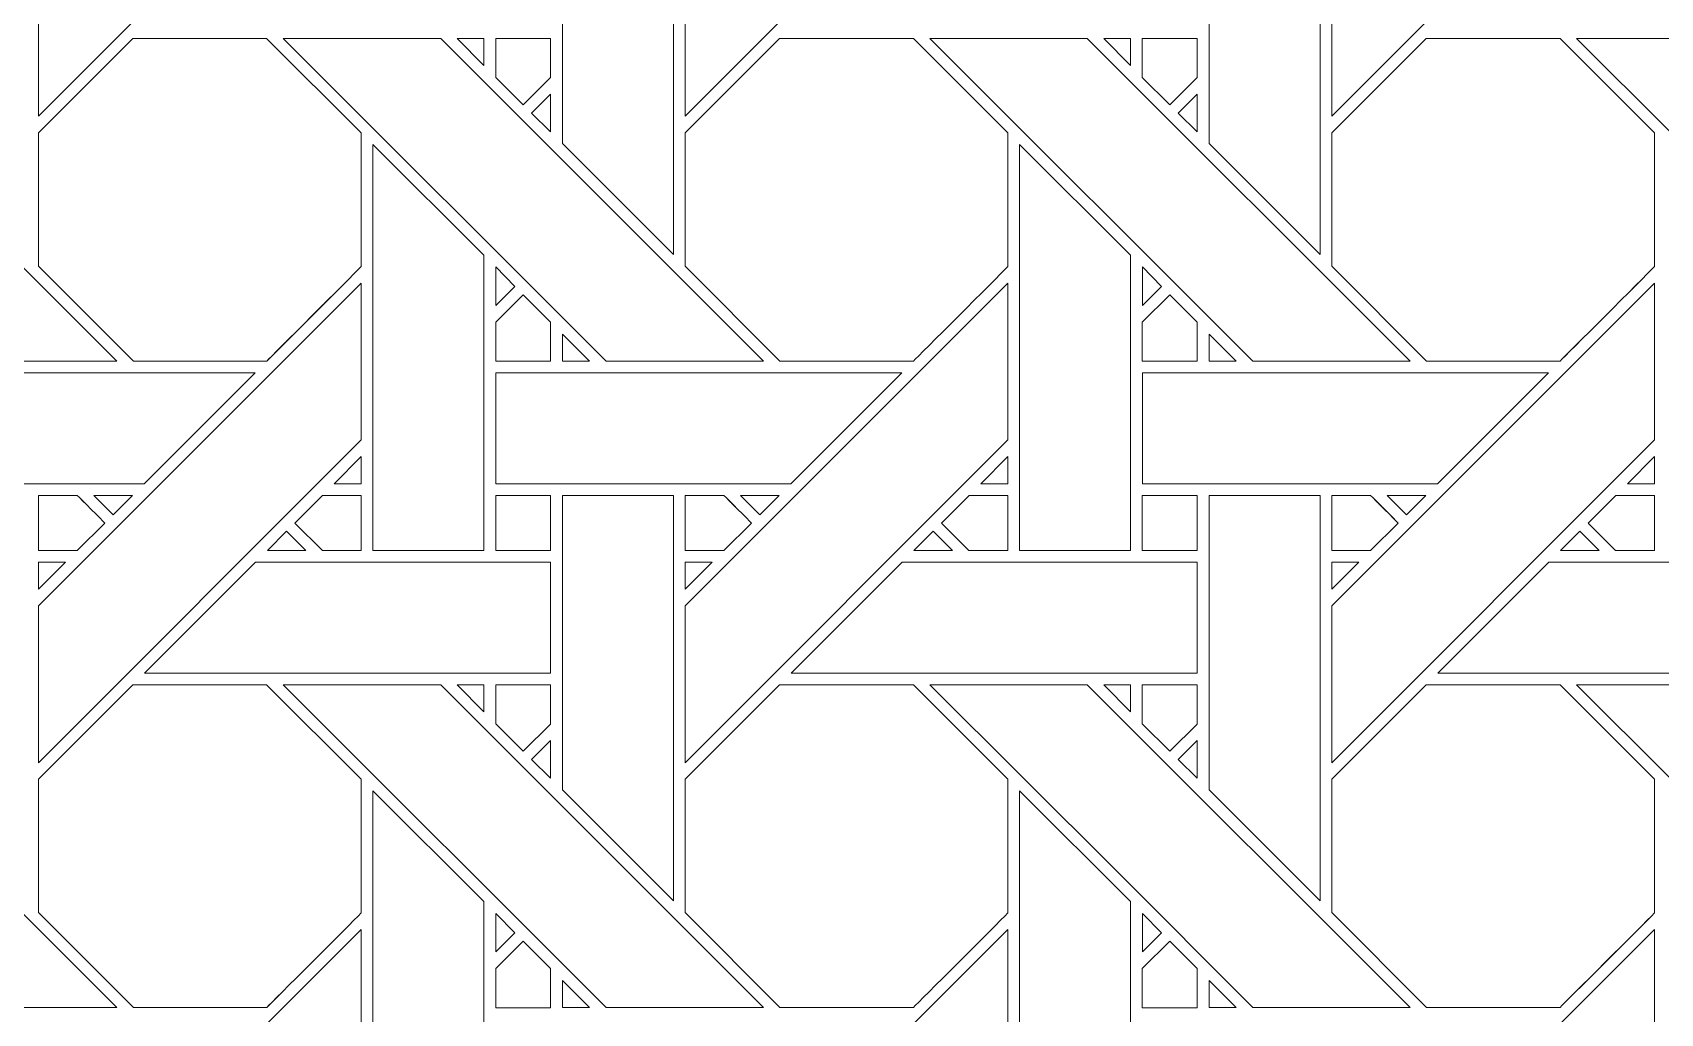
# Model space of a CAD drawing. Header units: inches. Extents: x 2.4 to 22.4, y -0.9 to 19.1.
# Drawn here: x 7.868 to 10.256, y 2.683 to 4.122 of the extents above; entities that cross this region are included whole.
import ezdxf

# ---------------------------------------------------------------- set-up
doc = ezdxf.new("R2010")
doc.units = ezdxf.units.IN
doc.header["$MEASUREMENT"] = 0
doc.layers.add('Design', color=7, linetype='Continuous', lineweight=0)

msp = doc.modelspace()

# ---------------------------------------------------------------- linework, layer by layer
at = {"layer": 'Design'}
for points, knots in [([(2.3829, 19.0948), (2.3829, 19.0948), (2.3829, -0.9052), (2.3829, -0.9052), (2.3829, -0.9052), (22.3829, -0.9052), (22.3829, -0.9052), (22.3829, -0.9052), (22.3829, 19.0948), (22.3829, 19.0948), (22.3829, 19.0948), (2.3829, 19.0948), (2.3829, 19.0948)], [0, 0, 0, 0, 1, 1, 1, 2, 2, 2, 3, 3, 3, 4, 4, 4, 4]), ([(3.3653, 18.1123), (3.3653, 18.1123), (3.3653, 0.0772), (3.3653, 0.0772), (3.3653, 0.0772), (21.4004, 0.0772), (21.4004, 0.0772), (21.4004, 0.0772), (21.4004, 18.1123), (21.4004, 18.1123), (21.4004, 18.1123), (3.3653, 18.1123), (3.3653, 18.1123)], [0, 0, 0, 0, 1, 1, 1, 2, 2, 2, 3, 3, 3, 4, 4, 4, 4]), ([(7.8768, 4.2294), (7.8768, 4.2294), (8.3504, 4.703), (8.3504, 4.703), (8.3504, 4.703), (8.3504, 4.473), (8.3504, 4.473), (8.3504, 4.473), (7.8768, 3.9994), (7.8768, 3.9994), (7.8768, 3.9994), (7.8768, 4.2294), (7.8768, 4.2294)], [0, 0, 0, 0, 1, 1, 1, 2, 2, 2, 3, 3, 3, 4, 4, 4, 4]), ([(8.8255, 4.2294), (8.8255, 4.2294), (9.2992, 4.703), (9.2992, 4.703), (9.2992, 4.703), (9.2992, 4.473), (9.2992, 4.473), (9.2992, 4.473), (8.8255, 3.9994), (8.8255, 3.9994), (8.8255, 3.9994), (8.8255, 4.2294), (8.8255, 4.2294)], [0, 0, 0, 0, 1, 1, 1, 2, 2, 2, 3, 3, 3, 4, 4, 4, 4]), ([(9.7742, 4.2294), (9.7742, 4.2294), (10.2479, 4.703), (10.2479, 4.703), (10.2479, 4.703), (10.2479, 4.473), (10.2479, 4.473), (10.2479, 4.473), (9.7742, 3.9994), (9.7742, 3.9994), (9.7742, 3.9994), (9.7742, 4.2294), (9.7742, 4.2294)], [0, 0, 0, 0, 1, 1, 1, 2, 2, 2, 3, 3, 3, 4, 4, 4, 4]), ([(8.8083, 4.3916), (8.8083, 4.3916), (8.8083, 3.7964), (8.8083, 3.7964), (8.8083, 3.7964), (8.6454, 3.9594), (8.6454, 3.9594), (8.6454, 3.9594), (8.6454, 4.3916), (8.6454, 4.3916), (8.6454, 4.3916), (8.8083, 4.3916), (8.8083, 4.3916)], [0, 0, 0, 0, 1, 1, 1, 2, 2, 2, 3, 3, 3, 4, 4, 4, 4]), ([(9.7571, 4.3916), (9.7571, 4.3916), (9.7571, 3.7964), (9.7571, 3.7964), (9.7571, 3.7964), (9.5942, 3.9594), (9.5942, 3.9594), (9.5942, 3.9594), (9.5942, 4.3916), (9.5942, 4.3916), (9.5942, 4.3916), (9.7571, 4.3916), (9.7571, 4.3916)], [0, 0, 0, 0, 1, 1, 1, 2, 2, 2, 3, 3, 3, 4, 4, 4, 4]), ([(7.2872, 4.1137), (7.2872, 4.1137), (7.5181, 4.1137), (7.5181, 4.1137), (7.5181, 4.1137), (7.9918, 3.64), (7.9918, 3.64), (7.9918, 3.64), (7.7607, 3.64), (7.7607, 3.64), (7.7607, 3.64), (7.2872, 4.1137), (7.2872, 4.1137)], [0, 0, 0, 0, 1, 1, 1, 2, 2, 2, 3, 3, 3, 4, 4, 4, 4]), ([(8.0154, 4.1136), (8.0154, 4.1136), (8.2116, 4.1136), (8.2116, 4.1136), (8.2116, 4.1136), (8.3504, 3.9749), (8.3504, 3.9749), (8.3504, 3.9749), (8.3504, 3.7787), (8.3504, 3.7787), (8.3326, 3.7608), (8.2207, 3.649), (8.2117, 3.64), (8.2117, 3.64), (8.016, 3.64), (8.016, 3.64), (8.016, 3.64), (7.8767, 3.7793), (7.8767, 3.7793), (7.8767, 3.7793), (7.8767, 3.9749), (7.8767, 3.9749), (7.8767, 3.9749), (8.0154, 4.1136), (8.0154, 4.1136)], [0, 0, 0, 0, 1, 1, 1, 2, 2, 2, 3, 3, 3, 4, 4, 4, 5, 5, 5, 6, 6, 6, 7, 7, 7, 8, 8, 8, 8]), ([(7.8767, 3.7793), (7.8767, 3.7793), (7.8767, 3.9749), (7.8767, 3.9749), (7.8767, 3.9749), (8.0154, 4.1136), (8.0154, 4.1136), (8.0154, 4.1136), (8.2116, 4.1136), (8.2116, 4.1136), (8.2116, 4.1136), (8.3504, 3.9749), (8.3504, 3.9749), (8.3504, 3.9749), (8.3504, 3.7787), (8.3504, 3.7787), (8.3324, 3.7605), (8.2205, 3.6489), (8.2117, 3.64), (8.2117, 3.64), (8.016, 3.64), (8.016, 3.64), (8.016, 3.64), (7.8767, 3.7793), (7.8767, 3.7793)], [0, 0, 0, 0, 1, 1, 1, 2, 2, 2, 3, 3, 3, 4, 4, 4, 5, 5, 5, 6, 6, 6, 7, 7, 7, 8, 8, 8, 8]), ([(8.2359, 4.1137), (8.2359, 4.1137), (8.4669, 4.1137), (8.4669, 4.1137), (8.4669, 4.1137), (8.9405, 3.64), (8.9405, 3.64), (8.9405, 3.64), (8.7095, 3.64), (8.7095, 3.64), (8.7095, 3.64), (8.2359, 4.1137), (8.2359, 4.1137)], [0, 0, 0, 0, 1, 1, 1, 2, 2, 2, 3, 3, 3, 4, 4, 4, 4]), ([(8.5304, 4.1137), (8.5304, 4.1137), (8.5304, 4.0739), (8.5304, 4.0739), (8.5304, 4.0739), (8.491, 4.1137), (8.491, 4.1137), (8.491, 4.1137), (8.5304, 4.1137), (8.5304, 4.1137)], [0, 0, 0, 0, 1, 1, 1, 2, 2, 2, 3, 3, 3, 3]), ([(8.6278, 4.1137), (8.6278, 4.1137), (8.6278, 4.0561), (8.6278, 4.0561), (8.6278, 4.0561), (8.5879, 4.0161), (8.5879, 4.0161), (8.5879, 4.0161), (8.5476, 4.0564), (8.5476, 4.0564), (8.5476, 4.0564), (8.5476, 4.1137), (8.5476, 4.1137), (8.5476, 4.1137), (8.6278, 4.1137), (8.6278, 4.1137)], [0, 0, 0, 0, 1, 1, 1, 2, 2, 2, 3, 3, 3, 4, 4, 4, 5, 5, 5, 5]), ([(8.5879, 4.0161), (8.5879, 4.0161), (8.5476, 4.0564), (8.5476, 4.0564), (8.5476, 4.0564), (8.5476, 4.1137), (8.5476, 4.1137), (8.5476, 4.1137), (8.6278, 4.1137), (8.6278, 4.1137), (8.6278, 4.1137), (8.6278, 4.0561), (8.6278, 4.0561), (8.6278, 4.0561), (8.5879, 4.0161), (8.5879, 4.0161)], [0, 0, 0, 0, 1, 1, 1, 2, 2, 2, 3, 3, 3, 4, 4, 4, 5, 5, 5, 5]), ([(8.9642, 4.1136), (8.9642, 4.1136), (9.1604, 4.1136), (9.1604, 4.1136), (9.1604, 4.1136), (9.2991, 3.9749), (9.2991, 3.9749), (9.2991, 3.9749), (9.2991, 3.7787), (9.2991, 3.7787), (9.2813, 3.7608), (9.1694, 3.649), (9.1604, 3.64), (9.1604, 3.64), (8.9647, 3.64), (8.9647, 3.64), (8.9647, 3.64), (8.8255, 3.7793), (8.8255, 3.7793), (8.8255, 3.7793), (8.8255, 3.9749), (8.8255, 3.9749), (8.8255, 3.9749), (8.9642, 4.1136), (8.9642, 4.1136)], [0, 0, 0, 0, 1, 1, 1, 2, 2, 2, 3, 3, 3, 4, 4, 4, 5, 5, 5, 6, 6, 6, 7, 7, 7, 8, 8, 8, 8]), ([(8.8255, 3.7793), (8.8255, 3.7793), (8.8255, 3.9749), (8.8255, 3.9749), (8.8255, 3.9749), (8.9642, 4.1136), (8.9642, 4.1136), (8.9642, 4.1136), (9.1604, 4.1136), (9.1604, 4.1136), (9.1604, 4.1136), (9.2991, 3.9749), (9.2991, 3.9749), (9.2991, 3.9749), (9.2991, 3.7787), (9.2991, 3.7787), (9.2813, 3.7608), (9.1694, 3.649), (9.1604, 3.64), (9.1604, 3.64), (8.9647, 3.64), (8.9647, 3.64), (8.9647, 3.64), (8.8255, 3.7793), (8.8255, 3.7793)], [0, 0, 0, 0, 1, 1, 1, 2, 2, 2, 3, 3, 3, 4, 4, 4, 5, 5, 5, 6, 6, 6, 7, 7, 7, 8, 8, 8, 8]), ([(9.1846, 4.1137), (9.1846, 4.1137), (9.4156, 4.1137), (9.4156, 4.1137), (9.4156, 4.1137), (9.8892, 3.64), (9.8892, 3.64), (9.8892, 3.64), (9.6582, 3.64), (9.6582, 3.64), (9.6582, 3.64), (9.1846, 4.1137), (9.1846, 4.1137)], [0, 0, 0, 0, 1, 1, 1, 2, 2, 2, 3, 3, 3, 4, 4, 4, 4]), ([(9.4791, 4.1137), (9.4791, 4.1137), (9.4791, 4.0739), (9.4791, 4.0739), (9.4791, 4.0739), (9.4397, 4.1137), (9.4397, 4.1137), (9.4397, 4.1137), (9.4791, 4.1137), (9.4791, 4.1137)], [0, 0, 0, 0, 1, 1, 1, 2, 2, 2, 3, 3, 3, 3]), ([(9.5766, 4.1137), (9.5766, 4.1137), (9.5766, 4.0561), (9.5766, 4.0561), (9.5766, 4.0561), (9.5366, 4.0161), (9.5366, 4.0161), (9.5366, 4.0161), (9.4963, 4.0564), (9.4963, 4.0564), (9.4963, 4.0564), (9.4963, 4.1137), (9.4963, 4.1137), (9.4963, 4.1137), (9.5766, 4.1137), (9.5766, 4.1137)], [0, 0, 0, 0, 1, 1, 1, 2, 2, 2, 3, 3, 3, 4, 4, 4, 5, 5, 5, 5]), ([(9.5366, 4.0161), (9.5366, 4.0161), (9.4963, 4.0564), (9.4963, 4.0564), (9.4963, 4.0564), (9.4963, 4.1137), (9.4963, 4.1137), (9.4963, 4.1137), (9.5766, 4.1137), (9.5766, 4.1137), (9.5766, 4.1137), (9.5766, 4.0561), (9.5766, 4.0561), (9.5766, 4.0561), (9.5366, 4.0161), (9.5366, 4.0161)], [0, 0, 0, 0, 1, 1, 1, 2, 2, 2, 3, 3, 3, 4, 4, 4, 5, 5, 5, 5]), ([(9.9129, 4.1136), (9.9129, 4.1136), (10.1091, 4.1136), (10.1091, 4.1136), (10.1091, 4.1136), (10.2478, 3.9749), (10.2478, 3.9749), (10.2478, 3.9749), (10.2478, 3.7787), (10.2478, 3.7787), (10.23, 3.7608), (10.1181, 3.649), (10.1091, 3.64), (10.1091, 3.64), (9.9134, 3.64), (9.9134, 3.64), (9.9134, 3.64), (9.7742, 3.7793), (9.7742, 3.7793), (9.7742, 3.7793), (9.7742, 3.9749), (9.7742, 3.9749), (9.7742, 3.9749), (9.9129, 4.1136), (9.9129, 4.1136)], [0, 0, 0, 0, 1, 1, 1, 2, 2, 2, 3, 3, 3, 4, 4, 4, 5, 5, 5, 6, 6, 6, 7, 7, 7, 8, 8, 8, 8]), ([(9.7742, 3.7793), (9.7742, 3.7793), (9.7742, 3.9749), (9.7742, 3.9749), (9.7742, 3.9749), (9.9129, 4.1136), (9.9129, 4.1136), (9.9129, 4.1136), (10.1091, 4.1136), (10.1091, 4.1136), (10.1091, 4.1136), (10.2478, 3.9749), (10.2478, 3.9749), (10.2478, 3.9749), (10.2478, 3.7787), (10.2478, 3.7787), (10.2301, 3.7608), (10.1182, 3.6491), (10.1091, 3.64), (10.1091, 3.64), (9.9134, 3.64), (9.9134, 3.64), (9.9134, 3.64), (9.7742, 3.7793), (9.7742, 3.7793)], [0, 0, 0, 0, 1, 1, 1, 2, 2, 2, 3, 3, 3, 4, 4, 4, 5, 5, 5, 6, 6, 6, 7, 7, 7, 8, 8, 8, 8]), ([(10.4077, 3.84), (10.4077, 3.84), (10.1334, 4.1137), (10.1334, 4.1137), (10.1334, 4.1137), (10.3643, 4.1137), (10.3643, 4.1137), (10.3643, 4.1137), (10.838, 3.64), (10.838, 3.64), (10.838, 3.64), (10.6069, 3.64), (10.6069, 3.64), (10.6069, 3.64), (10.4077, 3.84), (10.4077, 3.84)], [0, 0, 0, 0, 1, 1, 1, 2, 2, 2, 3, 3, 3, 4, 4, 4, 5, 5, 5, 5]), ([(8.6279, 4.0318), (8.6279, 4.0318), (8.6279, 3.9767), (8.6279, 3.9767), (8.6279, 3.9767), (8.6001, 4.0041), (8.6001, 4.0041), (8.6001, 4.0041), (8.6279, 4.0318), (8.6279, 4.0318)], [0, 0, 0, 0, 1, 1, 1, 2, 2, 2, 3, 3, 3, 3]), ([(9.5766, 4.0319), (9.5766, 4.0319), (9.5766, 3.9767), (9.5766, 3.9767), (9.5766, 3.9767), (9.5488, 4.0041), (9.5488, 4.0041), (9.5488, 4.0041), (9.5766, 4.0319), (9.5766, 4.0319)], [0, 0, 0, 0, 1, 1, 1, 2, 2, 2, 3, 3, 3, 3]), ([(8.5303, 3.362), (8.5303, 3.362), (8.3676, 3.362), (8.3676, 3.362), (8.3676, 3.362), (8.3676, 3.9579), (8.3676, 3.9579), (8.3676, 3.9579), (8.5303, 3.7957), (8.5303, 3.7957), (8.5303, 3.7957), (8.5303, 3.362), (8.5303, 3.362)], [0, 0, 0, 0, 1, 1, 1, 2, 2, 2, 3, 3, 3, 4, 4, 4, 4]), ([(9.4791, 3.362), (9.4791, 3.362), (9.3163, 3.362), (9.3163, 3.362), (9.3163, 3.362), (9.3163, 3.9579), (9.3163, 3.9579), (9.3163, 3.9579), (9.4791, 3.7957), (9.4791, 3.7957), (9.4791, 3.7957), (9.4791, 3.362), (9.4791, 3.362)], [0, 0, 0, 0, 1, 1, 1, 2, 2, 2, 3, 3, 3, 4, 4, 4, 4]), ([(8.5476, 3.7215), (8.5476, 3.7215), (8.5476, 3.7782), (8.5476, 3.7782), (8.5476, 3.7782), (8.5758, 3.7497), (8.5758, 3.7497), (8.5758, 3.7497), (8.5476, 3.7215), (8.5476, 3.7215)], [0, 0, 0, 0, 1, 1, 1, 2, 2, 2, 3, 3, 3, 3]), ([(9.4964, 3.7215), (9.4964, 3.7215), (9.4964, 3.7782), (9.4964, 3.7782), (9.4964, 3.7782), (9.5245, 3.7497), (9.5245, 3.7497), (9.5245, 3.7497), (9.4964, 3.7215), (9.4964, 3.7215)], [0, 0, 0, 0, 1, 1, 1, 2, 2, 2, 3, 3, 3, 3]), ([(7.8768, 3.2807), (7.8768, 3.2807), (8.3504, 3.7543), (8.3504, 3.7543), (8.3504, 3.7543), (8.3504, 3.5243), (8.3504, 3.5243), (8.3504, 3.5243), (7.8768, 3.0506), (7.8768, 3.0506), (7.8768, 3.0506), (7.8768, 3.2807), (7.8768, 3.2807)], [0, 0, 0, 0, 1, 1, 1, 2, 2, 2, 3, 3, 3, 4, 4, 4, 4]), ([(8.8255, 3.2807), (8.8255, 3.2807), (9.2992, 3.7543), (9.2992, 3.7543), (9.2992, 3.7543), (9.2992, 3.5243), (9.2992, 3.5243), (9.2992, 3.5243), (8.8255, 3.0506), (8.8255, 3.0506), (8.8255, 3.0506), (8.8255, 3.2807), (8.8255, 3.2807)], [0, 0, 0, 0, 1, 1, 1, 2, 2, 2, 3, 3, 3, 4, 4, 4, 4]), ([(9.7742, 3.2807), (9.7742, 3.2807), (10.2479, 3.7543), (10.2479, 3.7543), (10.2479, 3.7543), (10.2479, 3.5243), (10.2479, 3.5243), (10.2479, 3.5243), (9.7742, 3.0506), (9.7742, 3.0506), (9.7742, 3.0506), (9.7742, 3.2807), (9.7742, 3.2807)], [0, 0, 0, 0, 1, 1, 1, 2, 2, 2, 3, 3, 3, 4, 4, 4, 4]), ([(8.5476, 3.6398), (8.5476, 3.6398), (8.5476, 3.6971), (8.5476, 3.6971), (8.5476, 3.6971), (8.5879, 3.7374), (8.5879, 3.7374), (8.5879, 3.7374), (8.6282, 3.6971), (8.6282, 3.6971), (8.6282, 3.6971), (8.6282, 3.6398), (8.6282, 3.6398), (8.6282, 3.6398), (8.5476, 3.6398), (8.5476, 3.6398)], [0, 0, 0, 0, 1, 1, 1, 2, 2, 2, 3, 3, 3, 4, 4, 4, 5, 5, 5, 5]), ([(8.5879, 3.7374), (8.5879, 3.7374), (8.6282, 3.6971), (8.6282, 3.6971), (8.6282, 3.6971), (8.6282, 3.6398), (8.6282, 3.6398), (8.6282, 3.6398), (8.5476, 3.6398), (8.5476, 3.6398), (8.5476, 3.6398), (8.5476, 3.6971), (8.5476, 3.6971), (8.5476, 3.6971), (8.5879, 3.7374), (8.5879, 3.7374)], [0, 0, 0, 0, 1, 1, 1, 2, 2, 2, 3, 3, 3, 4, 4, 4, 5, 5, 5, 5]), ([(9.4963, 3.6398), (9.4963, 3.6398), (9.4963, 3.6971), (9.4963, 3.6971), (9.4963, 3.6971), (9.5367, 3.7374), (9.5367, 3.7374), (9.5367, 3.7374), (9.577, 3.6971), (9.577, 3.6971), (9.577, 3.6971), (9.577, 3.6398), (9.577, 3.6398), (9.577, 3.6398), (9.4963, 3.6398), (9.4963, 3.6398)], [0, 0, 0, 0, 1, 1, 1, 2, 2, 2, 3, 3, 3, 4, 4, 4, 5, 5, 5, 5]), ([(9.5367, 3.7374), (9.5367, 3.7374), (9.577, 3.6971), (9.577, 3.6971), (9.577, 3.6971), (9.577, 3.6398), (9.577, 3.6398), (9.577, 3.6398), (9.4963, 3.6398), (9.4963, 3.6398), (9.4963, 3.6398), (9.4963, 3.6971), (9.4963, 3.6971), (9.4963, 3.6971), (9.5367, 3.7374), (9.5367, 3.7374)], [0, 0, 0, 0, 1, 1, 1, 2, 2, 2, 3, 3, 3, 4, 4, 4, 5, 5, 5, 5]), ([(8.6853, 3.64), (8.6853, 3.64), (8.6455, 3.64), (8.6455, 3.64), (8.6455, 3.64), (8.6455, 3.6798), (8.6455, 3.6798), (8.6455, 3.6798), (8.6853, 3.64), (8.6853, 3.64)], [0, 0, 0, 0, 1, 1, 1, 2, 2, 2, 3, 3, 3, 3]), ([(9.634, 3.64), (9.634, 3.64), (9.5943, 3.64), (9.5943, 3.64), (9.5943, 3.64), (9.5943, 3.6798), (9.5943, 3.6798), (9.5943, 3.6798), (9.634, 3.64), (9.634, 3.64)], [0, 0, 0, 0, 1, 1, 1, 2, 2, 2, 3, 3, 3, 3]), ([(7.5989, 3.4601), (7.5989, 3.4601), (7.5989, 3.6228), (7.5989, 3.6228), (7.5989, 3.6228), (8.1946, 3.6228), (8.1946, 3.6228), (8.1946, 3.6228), (8.0319, 3.4601), (8.0319, 3.4601), (8.0319, 3.4601), (7.5989, 3.4601), (7.5989, 3.4601)], [0, 0, 0, 0, 1, 1, 1, 2, 2, 2, 3, 3, 3, 4, 4, 4, 4]), ([(8.5476, 3.4601), (8.5476, 3.4601), (8.5476, 3.6228), (8.5476, 3.6228), (8.5476, 3.6228), (9.1433, 3.6228), (9.1433, 3.6228), (9.1433, 3.6228), (8.9806, 3.4601), (8.9806, 3.4601), (8.9806, 3.4601), (8.5476, 3.4601), (8.5476, 3.4601)], [0, 0, 0, 0, 1, 1, 1, 2, 2, 2, 3, 3, 3, 4, 4, 4, 4]), ([(9.4964, 3.4601), (9.4964, 3.4601), (9.4964, 3.6228), (9.4964, 3.6228), (9.4964, 3.6228), (10.0921, 3.6228), (10.0921, 3.6228), (10.0921, 3.6228), (9.9293, 3.4601), (9.9293, 3.4601), (9.9293, 3.4601), (9.4964, 3.4601), (9.4964, 3.4601)], [0, 0, 0, 0, 1, 1, 1, 2, 2, 2, 3, 3, 3, 4, 4, 4, 4]), ([(8.3107, 3.4601), (8.3107, 3.4601), (8.3504, 3.4999), (8.3504, 3.4999), (8.3504, 3.4999), (8.3504, 3.4601), (8.3504, 3.4601), (8.3504, 3.4601), (8.3107, 3.4601), (8.3107, 3.4601)], [0, 0, 0, 0, 1, 1, 1, 2, 2, 2, 3, 3, 3, 3]), ([(9.2992, 3.4999), (9.2992, 3.4999), (9.2992, 3.4601), (9.2992, 3.4601), (9.2992, 3.4601), (9.2594, 3.4601), (9.2594, 3.4601), (9.2594, 3.4601), (9.2992, 3.4999), (9.2992, 3.4999)], [0, 0, 0, 0, 1, 1, 1, 2, 2, 2, 3, 3, 3, 3]), ([(10.2081, 3.4601), (10.2081, 3.4601), (10.2479, 3.4999), (10.2479, 3.4999), (10.2479, 3.4999), (10.2479, 3.4601), (10.2479, 3.4601), (10.2479, 3.4601), (10.2081, 3.4601), (10.2081, 3.4601)], [0, 0, 0, 0, 1, 1, 1, 2, 2, 2, 3, 3, 3, 3]), ([(7.9338, 3.4428), (7.9389, 3.4377), (7.9697, 3.4069), (7.9741, 3.4024), (7.9741, 3.4024), (7.9337, 3.362), (7.9337, 3.362), (7.9337, 3.362), (7.8767, 3.362), (7.8767, 3.362), (7.8767, 3.362), (7.8767, 3.4428), (7.8767, 3.4428), (7.8767, 3.4428), (7.9338, 3.4428), (7.9338, 3.4428)], [0, 0, 0, 0, 1, 1, 1, 2, 2, 2, 3, 3, 3, 4, 4, 4, 5, 5, 5, 5]), ([(7.8767, 3.362), (7.8767, 3.362), (7.8767, 3.4428), (7.8767, 3.4428), (7.8767, 3.4428), (7.9338, 3.4428), (7.9338, 3.4428), (7.939, 3.4376), (7.9698, 3.4068), (7.9741, 3.4024), (7.9741, 3.4024), (7.9337, 3.362), (7.9337, 3.362), (7.9337, 3.362), (7.8767, 3.362), (7.8767, 3.362)], [0, 0, 0, 0, 1, 1, 1, 2, 2, 2, 3, 3, 3, 4, 4, 4, 5, 5, 5, 5]), ([(7.9582, 3.4428), (7.9582, 3.4428), (8.0146, 3.4428), (8.0146, 3.4428), (8.0146, 3.4428), (7.9864, 3.4146), (7.9864, 3.4146), (7.9864, 3.4146), (7.9582, 3.4428), (7.9582, 3.4428)], [0, 0, 0, 0, 1, 1, 1, 2, 2, 2, 3, 3, 3, 3]), ([(8.2933, 3.362), (8.2933, 3.362), (8.2529, 3.4024), (8.2529, 3.4024), (8.2529, 3.4024), (8.2934, 3.4428), (8.2934, 3.4428), (8.2934, 3.4428), (8.3504, 3.4428), (8.3504, 3.4428), (8.3504, 3.4428), (8.3504, 3.362), (8.3504, 3.362), (8.3504, 3.362), (8.2933, 3.362), (8.2933, 3.362)], [0, 0, 0, 0, 1, 1, 1, 2, 2, 2, 3, 3, 3, 4, 4, 4, 5, 5, 5, 5]), ([(8.2529, 3.4024), (8.2529, 3.4024), (8.2934, 3.4428), (8.2934, 3.4428), (8.2934, 3.4428), (8.3504, 3.4428), (8.3504, 3.4428), (8.3504, 3.4428), (8.3504, 3.362), (8.3504, 3.362), (8.3504, 3.362), (8.2933, 3.362), (8.2933, 3.362), (8.2933, 3.362), (8.2529, 3.4024), (8.2529, 3.4024)], [0, 0, 0, 0, 1, 1, 1, 2, 2, 2, 3, 3, 3, 4, 4, 4, 5, 5, 5, 5]), ([(8.5476, 3.4428), (8.5476, 3.4428), (8.6278, 3.4428), (8.6278, 3.4428), (8.6278, 3.4428), (8.6278, 3.362), (8.6278, 3.362), (8.6278, 3.362), (8.5476, 3.362), (8.5476, 3.362), (8.5476, 3.362), (8.5476, 3.4428), (8.5476, 3.4428)], [0, 0, 0, 0, 1, 1, 1, 2, 2, 2, 3, 3, 3, 4, 4, 4, 4]), ([(8.5476, 3.362), (8.5476, 3.362), (8.5476, 3.4428), (8.5476, 3.4428), (8.5476, 3.4428), (8.6278, 3.4428), (8.6278, 3.4428), (8.6278, 3.4428), (8.6278, 3.362), (8.6278, 3.362), (8.6278, 3.362), (8.5476, 3.362), (8.5476, 3.362)], [0, 0, 0, 0, 1, 1, 1, 2, 2, 2, 3, 3, 3, 4, 4, 4, 4]), ([(8.8083, 3.4428), (8.8083, 3.4428), (8.8083, 2.8477), (8.8083, 2.8477), (8.8083, 2.8477), (8.6454, 3.0106), (8.6454, 3.0106), (8.6454, 3.0106), (8.6454, 3.4428), (8.6454, 3.4428), (8.6454, 3.4428), (8.8083, 3.4428), (8.8083, 3.4428)], [0, 0, 0, 0, 1, 1, 1, 2, 2, 2, 3, 3, 3, 4, 4, 4, 4]), ([(8.8825, 3.4428), (8.8877, 3.4377), (8.9184, 3.4069), (8.9228, 3.4024), (8.9228, 3.4024), (8.8824, 3.362), (8.8824, 3.362), (8.8824, 3.362), (8.8255, 3.362), (8.8255, 3.362), (8.8255, 3.362), (8.8255, 3.4428), (8.8255, 3.4428), (8.8255, 3.4428), (8.8825, 3.4428), (8.8825, 3.4428)], [0, 0, 0, 0, 1, 1, 1, 2, 2, 2, 3, 3, 3, 4, 4, 4, 5, 5, 5, 5]), ([(8.8255, 3.362), (8.8255, 3.362), (8.8255, 3.4428), (8.8255, 3.4428), (8.8255, 3.4428), (8.8825, 3.4428), (8.8825, 3.4428), (8.8878, 3.4375), (8.9186, 3.4067), (8.9228, 3.4024), (8.9228, 3.4024), (8.8824, 3.362), (8.8824, 3.362), (8.8824, 3.362), (8.8255, 3.362), (8.8255, 3.362)], [0, 0, 0, 0, 1, 1, 1, 2, 2, 2, 3, 3, 3, 4, 4, 4, 5, 5, 5, 5]), ([(8.9069, 3.4428), (8.9069, 3.4428), (8.9634, 3.4428), (8.9634, 3.4428), (8.9634, 3.4428), (8.9351, 3.4146), (8.9351, 3.4146), (8.9351, 3.4146), (8.9069, 3.4428), (8.9069, 3.4428)], [0, 0, 0, 0, 1, 1, 1, 2, 2, 2, 3, 3, 3, 3]), ([(9.242, 3.362), (9.242, 3.362), (9.2017, 3.4024), (9.2017, 3.4024), (9.2017, 3.4024), (9.2421, 3.4428), (9.2421, 3.4428), (9.2421, 3.4428), (9.2991, 3.4428), (9.2991, 3.4428), (9.2991, 3.4428), (9.2991, 3.362), (9.2991, 3.362), (9.2991, 3.362), (9.242, 3.362), (9.242, 3.362)], [0, 0, 0, 0, 1, 1, 1, 2, 2, 2, 3, 3, 3, 4, 4, 4, 5, 5, 5, 5]), ([(9.2017, 3.4024), (9.2017, 3.4024), (9.2421, 3.4428), (9.2421, 3.4428), (9.2421, 3.4428), (9.2991, 3.4428), (9.2991, 3.4428), (9.2991, 3.4428), (9.2991, 3.362), (9.2991, 3.362), (9.2991, 3.362), (9.242, 3.362), (9.242, 3.362), (9.242, 3.362), (9.2017, 3.4024), (9.2017, 3.4024)], [0, 0, 0, 0, 1, 1, 1, 2, 2, 2, 3, 3, 3, 4, 4, 4, 5, 5, 5, 5]), ([(9.4963, 3.4428), (9.4963, 3.4428), (9.5766, 3.4428), (9.5766, 3.4428), (9.5766, 3.4428), (9.5766, 3.362), (9.5766, 3.362), (9.5766, 3.362), (9.4963, 3.362), (9.4963, 3.362), (9.4963, 3.362), (9.4963, 3.4428), (9.4963, 3.4428)], [0, 0, 0, 0, 1, 1, 1, 2, 2, 2, 3, 3, 3, 4, 4, 4, 4]), ([(9.4963, 3.362), (9.4963, 3.362), (9.4963, 3.4428), (9.4963, 3.4428), (9.4963, 3.4428), (9.5766, 3.4428), (9.5766, 3.4428), (9.5766, 3.4428), (9.5766, 3.362), (9.5766, 3.362), (9.5766, 3.362), (9.4963, 3.362), (9.4963, 3.362)], [0, 0, 0, 0, 1, 1, 1, 2, 2, 2, 3, 3, 3, 4, 4, 4, 4]), ([(9.7571, 3.4428), (9.7571, 3.4428), (9.7571, 2.8477), (9.7571, 2.8477), (9.7571, 2.8477), (9.5942, 3.0106), (9.5942, 3.0106), (9.5942, 3.0106), (9.5942, 3.4428), (9.5942, 3.4428), (9.5942, 3.4428), (9.7571, 3.4428), (9.7571, 3.4428)], [0, 0, 0, 0, 1, 1, 1, 2, 2, 2, 3, 3, 3, 4, 4, 4, 4]), ([(9.8313, 3.4428), (9.8364, 3.4377), (9.8672, 3.4069), (9.8716, 3.4024), (9.8716, 3.4024), (9.8312, 3.362), (9.8312, 3.362), (9.8312, 3.362), (9.7742, 3.362), (9.7742, 3.362), (9.7742, 3.362), (9.7742, 3.4428), (9.7742, 3.4428), (9.7742, 3.4428), (9.8313, 3.4428), (9.8313, 3.4428)], [0, 0, 0, 0, 1, 1, 1, 2, 2, 2, 3, 3, 3, 4, 4, 4, 5, 5, 5, 5]), ([(9.7742, 3.362), (9.7742, 3.362), (9.7742, 3.4428), (9.7742, 3.4428), (9.7742, 3.4428), (9.8313, 3.4428), (9.8313, 3.4428), (9.8366, 3.4375), (9.8674, 3.4066), (9.8716, 3.4024), (9.8716, 3.4024), (9.8312, 3.362), (9.8312, 3.362), (9.8312, 3.362), (9.7742, 3.362), (9.7742, 3.362)], [0, 0, 0, 0, 1, 1, 1, 2, 2, 2, 3, 3, 3, 4, 4, 4, 5, 5, 5, 5]), ([(9.8556, 3.4428), (9.8556, 3.4428), (9.9121, 3.4428), (9.9121, 3.4428), (9.9121, 3.4428), (9.8838, 3.4146), (9.8838, 3.4146), (9.8838, 3.4146), (9.8556, 3.4428), (9.8556, 3.4428)], [0, 0, 0, 0, 1, 1, 1, 2, 2, 2, 3, 3, 3, 3]), ([(10.1907, 3.362), (10.1907, 3.362), (10.1504, 3.4024), (10.1504, 3.4024), (10.1504, 3.4024), (10.1908, 3.4428), (10.1908, 3.4428), (10.1908, 3.4428), (10.2479, 3.4428), (10.2479, 3.4428), (10.2479, 3.4428), (10.2479, 3.362), (10.2479, 3.362), (10.2479, 3.362), (10.1907, 3.362), (10.1907, 3.362)], [0, 0, 0, 0, 1, 1, 1, 2, 2, 2, 3, 3, 3, 4, 4, 4, 5, 5, 5, 5]), ([(10.1504, 3.4024), (10.1504, 3.4024), (10.1908, 3.4428), (10.1908, 3.4428), (10.1908, 3.4428), (10.2479, 3.4428), (10.2479, 3.4428), (10.2479, 3.4428), (10.2479, 3.362), (10.2479, 3.362), (10.2479, 3.362), (10.1907, 3.362), (10.1907, 3.362), (10.1907, 3.362), (10.1504, 3.4024), (10.1504, 3.4024)], [0, 0, 0, 0, 1, 1, 1, 2, 2, 2, 3, 3, 3, 4, 4, 4, 5, 5, 5, 5]), ([(8.2691, 3.362), (8.2691, 3.362), (8.2126, 3.362), (8.2126, 3.362), (8.2126, 3.362), (8.2408, 3.3903), (8.2408, 3.3903), (8.2408, 3.3903), (8.2691, 3.362), (8.2691, 3.362)], [0, 0, 0, 0, 1, 1, 1, 2, 2, 2, 3, 3, 3, 3]), ([(9.2178, 3.362), (9.2178, 3.362), (9.1613, 3.362), (9.1613, 3.362), (9.1613, 3.362), (9.1896, 3.3903), (9.1896, 3.3903), (9.1896, 3.3903), (9.2178, 3.362), (9.2178, 3.362)], [0, 0, 0, 0, 1, 1, 1, 2, 2, 2, 3, 3, 3, 3]), ([(10.1666, 3.362), (10.1666, 3.362), (10.11, 3.362), (10.11, 3.362), (10.11, 3.362), (10.1383, 3.3903), (10.1383, 3.3903), (10.1383, 3.3903), (10.1666, 3.362), (10.1666, 3.362)], [0, 0, 0, 0, 1, 1, 1, 2, 2, 2, 3, 3, 3, 3]), ([(7.9166, 3.3449), (7.9166, 3.3449), (7.8768, 3.3051), (7.8768, 3.3051), (7.8768, 3.3051), (7.8768, 3.3449), (7.8768, 3.3449), (7.8768, 3.3449), (7.9166, 3.3449), (7.9166, 3.3449)], [0, 0, 0, 0, 1, 1, 1, 2, 2, 2, 3, 3, 3, 3]), ([(8.0326, 3.1821), (8.0326, 3.1821), (8.1954, 3.3449), (8.1954, 3.3449), (8.1954, 3.3449), (8.6279, 3.3449), (8.6279, 3.3449), (8.6279, 3.3449), (8.6279, 3.1821), (8.6279, 3.1821), (8.6279, 3.1821), (8.0326, 3.1821), (8.0326, 3.1821)], [0, 0, 0, 0, 1, 1, 1, 2, 2, 2, 3, 3, 3, 4, 4, 4, 4]), ([(8.8653, 3.3449), (8.8653, 3.3449), (8.8255, 3.3051), (8.8255, 3.3051), (8.8255, 3.3051), (8.8255, 3.3449), (8.8255, 3.3449), (8.8255, 3.3449), (8.8653, 3.3449), (8.8653, 3.3449)], [0, 0, 0, 0, 1, 1, 1, 2, 2, 2, 3, 3, 3, 3]), ([(8.9813, 3.1821), (8.9813, 3.1821), (9.1442, 3.3449), (9.1442, 3.3449), (9.1442, 3.3449), (9.5766, 3.3449), (9.5766, 3.3449), (9.5766, 3.3449), (9.5766, 3.1821), (9.5766, 3.1821), (9.5766, 3.1821), (8.9813, 3.1821), (8.9813, 3.1821)], [0, 0, 0, 0, 1, 1, 1, 2, 2, 2, 3, 3, 3, 4, 4, 4, 4]), ([(9.814, 3.3449), (9.814, 3.3449), (9.7742, 3.3051), (9.7742, 3.3051), (9.7742, 3.3051), (9.7742, 3.3449), (9.7742, 3.3449), (9.7742, 3.3449), (9.814, 3.3449), (9.814, 3.3449)], [0, 0, 0, 0, 1, 1, 1, 2, 2, 2, 3, 3, 3, 3]), ([(9.9301, 3.1821), (9.9301, 3.1821), (10.0929, 3.3449), (10.0929, 3.3449), (10.0929, 3.3449), (10.5253, 3.3449), (10.5253, 3.3449), (10.5253, 3.3449), (10.5253, 3.1821), (10.5253, 3.1821), (10.5253, 3.1821), (9.9301, 3.1821), (9.9301, 3.1821)], [0, 0, 0, 0, 1, 1, 1, 2, 2, 2, 3, 3, 3, 4, 4, 4, 4]), ([(7.2872, 3.165), (7.2872, 3.165), (7.5181, 3.165), (7.5181, 3.165), (7.5181, 3.165), (7.9918, 2.6913), (7.9918, 2.6913), (7.9918, 2.6913), (7.7607, 2.6913), (7.7607, 2.6913), (7.7607, 2.6913), (7.2872, 3.165), (7.2872, 3.165)], [0, 0, 0, 0, 1, 1, 1, 2, 2, 2, 3, 3, 3, 4, 4, 4, 4]), ([(8.0154, 3.1649), (8.0154, 3.1649), (8.2116, 3.1649), (8.2116, 3.1649), (8.2116, 3.1649), (8.3504, 3.0262), (8.3504, 3.0262), (8.3504, 3.0262), (8.3504, 2.83), (8.3504, 2.83), (8.3326, 2.812), (8.2207, 2.7003), (8.2117, 2.6913), (8.2117, 2.6913), (8.016, 2.6913), (8.016, 2.6913), (8.016, 2.6913), (7.8767, 2.8305), (7.8767, 2.8305), (7.8767, 2.8305), (7.8767, 3.0262), (7.8767, 3.0262), (7.8767, 3.0262), (8.0154, 3.1649), (8.0154, 3.1649)], [0, 0, 0, 0, 1, 1, 1, 2, 2, 2, 3, 3, 3, 4, 4, 4, 5, 5, 5, 6, 6, 6, 7, 7, 7, 8, 8, 8, 8]), ([(7.8767, 2.8305), (7.8767, 2.8305), (7.8767, 3.0262), (7.8767, 3.0262), (7.8767, 3.0262), (8.0154, 3.1649), (8.0154, 3.1649), (8.0154, 3.1649), (8.2116, 3.1649), (8.2116, 3.1649), (8.2116, 3.1649), (8.3504, 3.0262), (8.3504, 3.0262), (8.3504, 3.0262), (8.3504, 2.83), (8.3504, 2.83), (8.3326, 2.812), (8.2206, 2.7003), (8.2117, 2.6913), (8.2117, 2.6913), (8.016, 2.6913), (8.016, 2.6913), (8.016, 2.6913), (7.8767, 2.8305), (7.8767, 2.8305)], [0, 0, 0, 0, 1, 1, 1, 2, 2, 2, 3, 3, 3, 4, 4, 4, 5, 5, 5, 6, 6, 6, 7, 7, 7, 8, 8, 8, 8]), ([(8.2359, 3.165), (8.2359, 3.165), (8.4669, 3.165), (8.4669, 3.165), (8.4669, 3.165), (8.9405, 2.6913), (8.9405, 2.6913), (8.9405, 2.6913), (8.7095, 2.6913), (8.7095, 2.6913), (8.7095, 2.6913), (8.2359, 3.165), (8.2359, 3.165)], [0, 0, 0, 0, 1, 1, 1, 2, 2, 2, 3, 3, 3, 4, 4, 4, 4]), ([(8.5304, 3.165), (8.5304, 3.165), (8.5304, 3.1251), (8.5304, 3.1251), (8.5304, 3.1251), (8.491, 3.165), (8.491, 3.165), (8.491, 3.165), (8.5304, 3.165), (8.5304, 3.165)], [0, 0, 0, 0, 1, 1, 1, 2, 2, 2, 3, 3, 3, 3]), ([(8.6278, 3.1649), (8.6278, 3.1649), (8.6278, 3.1073), (8.6278, 3.1073), (8.6278, 3.1073), (8.5879, 3.0674), (8.5879, 3.0674), (8.5879, 3.0674), (8.5476, 3.1077), (8.5476, 3.1077), (8.5476, 3.1077), (8.5476, 3.1649), (8.5476, 3.1649), (8.5476, 3.1649), (8.6278, 3.1649), (8.6278, 3.1649)], [0, 0, 0, 0, 1, 1, 1, 2, 2, 2, 3, 3, 3, 4, 4, 4, 5, 5, 5, 5]), ([(8.5879, 3.0674), (8.5879, 3.0674), (8.5476, 3.1077), (8.5476, 3.1077), (8.5476, 3.1077), (8.5476, 3.1649), (8.5476, 3.1649), (8.5476, 3.1649), (8.6278, 3.1649), (8.6278, 3.1649), (8.6278, 3.1649), (8.6278, 3.1073), (8.6278, 3.1073), (8.6278, 3.1073), (8.5879, 3.0674), (8.5879, 3.0674)], [0, 0, 0, 0, 1, 1, 1, 2, 2, 2, 3, 3, 3, 4, 4, 4, 5, 5, 5, 5]), ([(8.9642, 3.1649), (8.9642, 3.1649), (9.1604, 3.1649), (9.1604, 3.1649), (9.1604, 3.1649), (9.2991, 3.0262), (9.2991, 3.0262), (9.2991, 3.0262), (9.2991, 2.83), (9.2991, 2.83), (9.2813, 2.812), (9.1694, 2.7003), (9.1604, 2.6913), (9.1604, 2.6913), (8.9647, 2.6913), (8.9647, 2.6913), (8.9647, 2.6913), (8.8255, 2.8305), (8.8255, 2.8305), (8.8255, 2.8305), (8.8255, 3.0262), (8.8255, 3.0262), (8.8255, 3.0262), (8.9642, 3.1649), (8.9642, 3.1649)], [0, 0, 0, 0, 1, 1, 1, 2, 2, 2, 3, 3, 3, 4, 4, 4, 5, 5, 5, 6, 6, 6, 7, 7, 7, 8, 8, 8, 8]), ([(8.8255, 2.8305), (8.8255, 2.8305), (8.8255, 3.0262), (8.8255, 3.0262), (8.8255, 3.0262), (8.9642, 3.1649), (8.9642, 3.1649), (8.9642, 3.1649), (9.1604, 3.1649), (9.1604, 3.1649), (9.1604, 3.1649), (9.2991, 3.0262), (9.2991, 3.0262), (9.2991, 3.0262), (9.2991, 2.83), (9.2991, 2.83), (9.2813, 2.812), (9.1694, 2.7003), (9.1604, 2.6913), (9.1604, 2.6913), (8.9647, 2.6913), (8.9647, 2.6913), (8.9647, 2.6913), (8.8255, 2.8305), (8.8255, 2.8305)], [0, 0, 0, 0, 1, 1, 1, 2, 2, 2, 3, 3, 3, 4, 4, 4, 5, 5, 5, 6, 6, 6, 7, 7, 7, 8, 8, 8, 8]), ([(9.459, 2.8912), (9.459, 2.8912), (9.1847, 3.165), (9.1847, 3.165), (9.1847, 3.165), (9.4156, 3.165), (9.4156, 3.165), (9.4156, 3.165), (9.8892, 2.6913), (9.8892, 2.6913), (9.8892, 2.6913), (9.6582, 2.6913), (9.6582, 2.6913), (9.6582, 2.6913), (9.459, 2.8912), (9.459, 2.8912)], [0, 0, 0, 0, 1, 1, 1, 2, 2, 2, 3, 3, 3, 4, 4, 4, 5, 5, 5, 5]), ([(9.4791, 3.165), (9.4791, 3.165), (9.4791, 3.1251), (9.4791, 3.1251), (9.4791, 3.1251), (9.4397, 3.165), (9.4397, 3.165), (9.4397, 3.165), (9.4791, 3.165), (9.4791, 3.165)], [0, 0, 0, 0, 1, 1, 1, 2, 2, 2, 3, 3, 3, 3]), ([(9.5766, 3.1649), (9.5766, 3.1649), (9.5766, 3.1073), (9.5766, 3.1073), (9.5766, 3.1073), (9.5366, 3.0674), (9.5366, 3.0674), (9.5366, 3.0674), (9.4963, 3.1077), (9.4963, 3.1077), (9.4963, 3.1077), (9.4963, 3.1649), (9.4963, 3.1649), (9.4963, 3.1649), (9.5766, 3.1649), (9.5766, 3.1649)], [0, 0, 0, 0, 1, 1, 1, 2, 2, 2, 3, 3, 3, 4, 4, 4, 5, 5, 5, 5]), ([(9.5366, 3.0674), (9.5366, 3.0674), (9.4963, 3.1077), (9.4963, 3.1077), (9.4963, 3.1077), (9.4963, 3.1649), (9.4963, 3.1649), (9.4963, 3.1649), (9.5766, 3.1649), (9.5766, 3.1649), (9.5766, 3.1649), (9.5766, 3.1073), (9.5766, 3.1073), (9.5766, 3.1073), (9.5366, 3.0674), (9.5366, 3.0674)], [0, 0, 0, 0, 1, 1, 1, 2, 2, 2, 3, 3, 3, 4, 4, 4, 5, 5, 5, 5]), ([(9.9129, 3.1649), (9.9129, 3.1649), (10.1091, 3.1649), (10.1091, 3.1649), (10.1091, 3.1649), (10.2478, 3.0262), (10.2478, 3.0262), (10.2478, 3.0262), (10.2478, 2.83), (10.2478, 2.83), (10.23, 2.812), (10.1181, 2.7003), (10.1091, 2.6913), (10.1091, 2.6913), (9.9134, 2.6913), (9.9134, 2.6913), (9.9134, 2.6913), (9.7742, 2.8305), (9.7742, 2.8305), (9.7742, 2.8305), (9.7742, 3.0262), (9.7742, 3.0262), (9.7742, 3.0262), (9.9129, 3.1649), (9.9129, 3.1649)], [0, 0, 0, 0, 1, 1, 1, 2, 2, 2, 3, 3, 3, 4, 4, 4, 5, 5, 5, 6, 6, 6, 7, 7, 7, 8, 8, 8, 8]), ([(9.7742, 2.8305), (9.7742, 2.8305), (9.7742, 3.0262), (9.7742, 3.0262), (9.7742, 3.0262), (9.9129, 3.1649), (9.9129, 3.1649), (9.9129, 3.1649), (10.1091, 3.1649), (10.1091, 3.1649), (10.1091, 3.1649), (10.2478, 3.0262), (10.2478, 3.0262), (10.2478, 3.0262), (10.2478, 2.83), (10.2478, 2.83), (10.2298, 2.8118), (10.118, 2.7001), (10.1091, 2.6913), (10.1091, 2.6913), (9.9134, 2.6913), (9.9134, 2.6913), (9.9134, 2.6913), (9.7742, 2.8305), (9.7742, 2.8305)], [0, 0, 0, 0, 1, 1, 1, 2, 2, 2, 3, 3, 3, 4, 4, 4, 5, 5, 5, 6, 6, 6, 7, 7, 7, 8, 8, 8, 8]), ([(10.4077, 2.8912), (10.4077, 2.8912), (10.1334, 3.165), (10.1334, 3.165), (10.1334, 3.165), (10.3643, 3.165), (10.3643, 3.165), (10.3643, 3.165), (10.838, 2.6913), (10.838, 2.6913), (10.838, 2.6913), (10.6069, 2.6913), (10.6069, 2.6913), (10.6069, 2.6913), (10.4077, 2.8912), (10.4077, 2.8912)], [0, 0, 0, 0, 1, 1, 1, 2, 2, 2, 3, 3, 3, 4, 4, 4, 5, 5, 5, 5]), ([(8.6279, 3.0831), (8.6279, 3.0831), (8.6279, 3.028), (8.6279, 3.028), (8.6279, 3.028), (8.6001, 3.0553), (8.6001, 3.0553), (8.6001, 3.0553), (8.6279, 3.0831), (8.6279, 3.0831)], [0, 0, 0, 0, 1, 1, 1, 2, 2, 2, 3, 3, 3, 3]), ([(9.5766, 3.0831), (9.5766, 3.0831), (9.5766, 3.028), (9.5766, 3.028), (9.5766, 3.028), (9.5488, 3.0553), (9.5488, 3.0553), (9.5488, 3.0553), (9.5766, 3.0831), (9.5766, 3.0831)], [0, 0, 0, 0, 1, 1, 1, 2, 2, 2, 3, 3, 3, 3]), ([(8.5303, 2.4133), (8.5303, 2.4133), (8.3676, 2.4133), (8.3676, 2.4133), (8.3676, 2.4133), (8.3676, 3.0091), (8.3676, 3.0091), (8.3676, 3.0091), (8.5303, 2.847), (8.5303, 2.847), (8.5303, 2.847), (8.5303, 2.4133), (8.5303, 2.4133)], [0, 0, 0, 0, 1, 1, 1, 2, 2, 2, 3, 3, 3, 4, 4, 4, 4]), ([(9.4791, 2.4133), (9.4791, 2.4133), (9.3163, 2.4133), (9.3163, 2.4133), (9.3163, 2.4133), (9.3163, 3.0091), (9.3163, 3.0091), (9.3163, 3.0091), (9.4791, 2.847), (9.4791, 2.847), (9.4791, 2.847), (9.4791, 2.4133), (9.4791, 2.4133)], [0, 0, 0, 0, 1, 1, 1, 2, 2, 2, 3, 3, 3, 4, 4, 4, 4]), ([(8.5476, 2.7728), (8.5476, 2.7728), (8.5476, 2.8295), (8.5476, 2.8295), (8.5476, 2.8295), (8.5758, 2.8009), (8.5758, 2.8009), (8.5758, 2.8009), (8.5476, 2.7728), (8.5476, 2.7728)], [0, 0, 0, 0, 1, 1, 1, 2, 2, 2, 3, 3, 3, 3]), ([(9.4964, 2.7728), (9.4964, 2.7728), (9.4964, 2.8295), (9.4964, 2.8295), (9.4964, 2.8295), (9.5246, 2.8009), (9.5246, 2.8009), (9.5246, 2.8009), (9.4964, 2.7728), (9.4964, 2.7728)], [0, 0, 0, 0, 1, 1, 1, 2, 2, 2, 3, 3, 3, 3]), ([(7.8768, 2.332), (7.8768, 2.332), (8.3504, 2.8056), (8.3504, 2.8056), (8.3504, 2.8056), (8.3504, 2.5756), (8.3504, 2.5756), (8.3504, 2.5756), (7.8768, 2.1019), (7.8768, 2.1019), (7.8768, 2.1019), (7.8768, 2.332), (7.8768, 2.332)], [0, 0, 0, 0, 1, 1, 1, 2, 2, 2, 3, 3, 3, 4, 4, 4, 4]), ([(8.8255, 2.332), (8.8255, 2.332), (9.2992, 2.8056), (9.2992, 2.8056), (9.2992, 2.8056), (9.2992, 2.5756), (9.2992, 2.5756), (9.2992, 2.5756), (8.8255, 2.1019), (8.8255, 2.1019), (8.8255, 2.1019), (8.8255, 2.332), (8.8255, 2.332)], [0, 0, 0, 0, 1, 1, 1, 2, 2, 2, 3, 3, 3, 4, 4, 4, 4]), ([(9.7742, 2.332), (9.7742, 2.332), (10.2479, 2.8056), (10.2479, 2.8056), (10.2479, 2.8056), (10.2479, 2.5756), (10.2479, 2.5756), (10.2479, 2.5756), (9.7742, 2.1019), (9.7742, 2.1019), (9.7742, 2.1019), (9.7742, 2.332), (9.7742, 2.332)], [0, 0, 0, 0, 1, 1, 1, 2, 2, 2, 3, 3, 3, 4, 4, 4, 4]), ([(8.5476, 2.691), (8.5476, 2.691), (8.5476, 2.7483), (8.5476, 2.7483), (8.5476, 2.7483), (8.5879, 2.7887), (8.5879, 2.7887), (8.5879, 2.7887), (8.6282, 2.7483), (8.6282, 2.7483), (8.6282, 2.7483), (8.6282, 2.691), (8.6282, 2.691), (8.6282, 2.691), (8.5476, 2.691), (8.5476, 2.691)], [0, 0, 0, 0, 1, 1, 1, 2, 2, 2, 3, 3, 3, 4, 4, 4, 5, 5, 5, 5]), ([(8.5537, 2.7544), (8.5537, 2.7544), (8.5879, 2.7887), (8.5879, 2.7887), (8.5879, 2.7887), (8.6282, 2.7483), (8.6282, 2.7483), (8.6282, 2.7483), (8.6282, 2.691), (8.6282, 2.691), (8.6282, 2.691), (8.5476, 2.691), (8.5476, 2.691), (8.5476, 2.691), (8.5476, 2.7483), (8.5476, 2.7483), (8.5476, 2.7483), (8.5537, 2.7544), (8.5537, 2.7544)], [0, 0, 0, 0, 1, 1, 1, 2, 2, 2, 3, 3, 3, 4, 4, 4, 5, 5, 5, 6, 6, 6, 6]), ([(9.4963, 2.691), (9.4963, 2.691), (9.4963, 2.7483), (9.4963, 2.7483), (9.4963, 2.7483), (9.5367, 2.7887), (9.5367, 2.7887), (9.5367, 2.7887), (9.577, 2.7483), (9.577, 2.7483), (9.577, 2.7483), (9.577, 2.691), (9.577, 2.691), (9.577, 2.691), (9.4963, 2.691), (9.4963, 2.691)], [0, 0, 0, 0, 1, 1, 1, 2, 2, 2, 3, 3, 3, 4, 4, 4, 5, 5, 5, 5]), ([(9.5367, 2.7887), (9.5367, 2.7887), (9.577, 2.7483), (9.577, 2.7483), (9.577, 2.7483), (9.577, 2.691), (9.577, 2.691), (9.577, 2.691), (9.4963, 2.691), (9.4963, 2.691), (9.4963, 2.691), (9.4963, 2.7483), (9.4963, 2.7483), (9.4963, 2.7483), (9.5367, 2.7887), (9.5367, 2.7887)], [0, 0, 0, 0, 1, 1, 1, 2, 2, 2, 3, 3, 3, 4, 4, 4, 5, 5, 5, 5]), ([(8.6853, 2.6913), (8.6853, 2.6913), (8.6455, 2.6913), (8.6455, 2.6913), (8.6455, 2.6913), (8.6455, 2.7311), (8.6455, 2.7311), (8.6455, 2.7311), (8.6853, 2.6913), (8.6853, 2.6913)], [0, 0, 0, 0, 1, 1, 1, 2, 2, 2, 3, 3, 3, 3]), ([(9.634, 2.6913), (9.634, 2.6913), (9.5943, 2.6913), (9.5943, 2.6913), (9.5943, 2.6913), (9.5943, 2.7311), (9.5943, 2.7311), (9.5943, 2.7311), (9.634, 2.6913), (9.634, 2.6913)], [0, 0, 0, 0, 1, 1, 1, 2, 2, 2, 3, 3, 3, 3])]:
    msp.add_open_spline(points, degree=3, knots=knots, dxfattribs=at)

doc.saveas('drawing.dxf')
